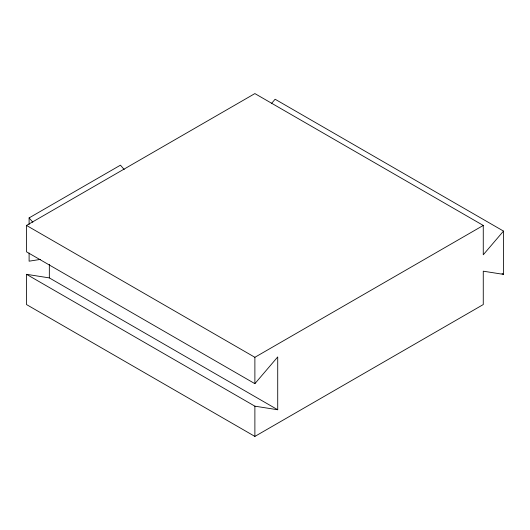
<?xml version="1.0" encoding="UTF-8"?>
<svg xmlns="http://www.w3.org/2000/svg" width="530" height="530" viewBox="0 0 530 530"><rect width="100%" height="100%" fill="white"/><g stroke="black" fill="none" stroke-linecap="round" stroke-linejoin="round"><path stroke-width="0.79" d="M271.393 103.602L275.116 99.236L503.5 231.093L503.5 274.368L483.267 271.188L483.267 304.558L254.884 436.415L26.5 304.558L26.5 274.315L49.336 277.906L277.72 409.756L277.72 356.935L254.884 383.667L26.5 251.816L26.5 225.442L254.884 93.585L483.267 225.442L483.267 254.778L503.5 231.093M29.104 224.442L29.104 217.91L120.456 165.168L124.186 169.527M26.5 225.442L254.884 357.3L483.267 225.442M40.432 259.402L29.104 261.184L29.104 253.015M26.5 274.315L254.884 406.172L277.72 409.756M502.069 273.54L503.5 274.368M29.104 217.91L32.834 222.269M254.884 357.3L254.884 383.667M254.884 406.172L254.884 436.415M49.336 264.371L49.336 277.906"/></g></svg>
